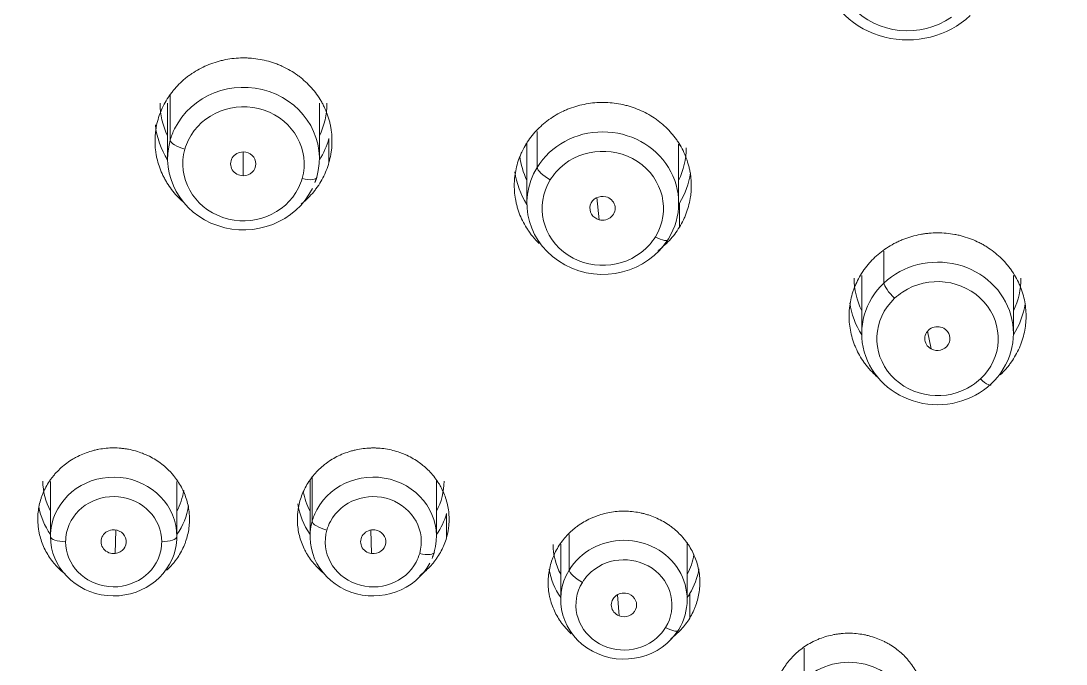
# Model space of a CAD drawing. Extents: x 3349 to 5808, y -3 to 827.
# Drawn here: x 3864.27 to 3880.8, y 541.51 to 551.68 of the extents above; entities that cross this region are included whole.
import ezdxf

# ---------------------------------------------------------------- set-up
doc = ezdxf.new("R2010")
doc.units = 0
doc.header["$LTSCALE"] = 4
doc.header["$MEASUREMENT"] = 0
doc.layers.get('0').update_dxf_attribs({"linetype": 'CONTINUOUS'})
doc.layers.add('1', color=7, linetype='CONTINUOUS')

msp = doc.modelspace()

# ---------------------------------------------------------------- linework, layer by layer
at = {"color": 7, "ltscale": 0.5}
msp.add_ellipse((3868.108, 529.628), major_axis=(-47.422, 0), ratio=0.896694, start_param=1.587359, end_param=7.826525, dxfattribs=at)
at = {"layer": '1', "color": 7, "linetype": 'Continuous', "lineweight": 13}
for p, q in [((3866.632, 549.795), (3866.632, 550.517)), ((3869.143, 549.82), (3869.143, 549.44)), ((3872.436, 549.363), (3872.436, 549.93)), ((3867.787, 549.609), (3867.787, 549.233)), ((3873.381, 548.886), (3873.419, 548.536)), ((3874.687, 548.798), (3874.687, 548.418)), ((3877.923, 547.534), (3877.923, 548.037)), ((3878.61, 546.773), (3878.668, 546.493)), ((3879.761, 546.1), (3879.761, 546.082)), ((3868.878, 544.458), (3868.878, 543.767)), ((3871.003, 543.888), (3871.003, 543.505)), ((3865.763, 543.256), (3865.773, 543.627)), ((3869.807, 543.626), (3869.817, 543.255)), ((3872.944, 543.557), (3872.944, 542.994)), ((3873.707, 542.603), (3873.734, 542.268)), ((3874.85, 542.232), (3874.85, 542.617)), ((3876.66, 541.757), (3876.66, 541.258))]:
    msp.add_line(p, q, dxfattribs=at)
at = {"layer": '1', "color": 7, "linetype": 'Continuous', "lineweight": 18}
for p, q in [((3866.591, 550.379), (3866.591, 549.503)), ((3868.991, 549.503), (3868.991, 550.379)), ((3872.275, 549.748), (3872.275, 548.799)), ((3874.675, 548.799), (3874.675, 549.73)), ((3877.571, 547.653), (3877.571, 546.737)), ((3879.971, 546.737), (3879.971, 547.654)), ((3864.737, 544.396), (3864.737, 543.524)), ((3866.737, 543.524), (3866.737, 544.394)), ((3868.844, 544.415), (3868.844, 543.524)), ((3870.844, 543.524), (3870.844, 544.404)), ((3872.81, 543.405), (3872.81, 542.524)), ((3874.81, 542.524), (3874.81, 543.417))]:
    msp.add_line(p, q, dxfattribs=at)
for centre, major_axis, ratio, start_param, end_param in [((3878.297, 552.697), (-1.4, 0), 0.939693, 5.497787, 8.63938), ((3867.791, 549.503), (-1.2, 0), 0.939693, 2.879793, 5.850757), ((3867.791, 550.379), (1.32, 0), 0.939693, 3.141592, 3.571254), ((3867.791, 550.379), (1.32, 0), 0.939693, 5.853524, 6.283185), ((3867.791, 550.16), (-1.4, 0), 0.939693, 0.09298, 0.541422), ((3873.475, 548.799), (-1.2, 0), 0.939693, 2.617994, 5.759587), ((3867.791, 549.503), (-1.2, 0), 0.939693, 6.021386, 8.99235), ((3867.791, 550.16), (-1.4, 0), 0.939693, 2.600179, 2.879793), ((3873.475, 550.222), (-1.32, 0), 0.939693, 0.395824, 0.429695), ((3873.475, 550.222), (-1.32, 0), 0.939693, 2.711914, 2.736409), ((3873.475, 549.675), (1.32, 0), 0.939693, 5.853507, 6.283169), ((3867.787, 549.421), (0.2, 0), 0.939837, 1.570798, 4.712391), ((3867.787, 549.421), (0.2, 0), 0.939837, 4.712391, 7.853983), ((3873.475, 549.675), (1.32, 0), 0.939693, 3.250649, 3.571287), ((3873.475, 549.456), (-1.4, 0), 0.939693, 0.121933, 0.541368), ((3873.475, 548.799), (-1.2, 0), 0.939693, 5.759587, 8.901179), ((3873.475, 549.456), (-1.4, 0), 0.939693, 2.617994, 3.006144), ((3873.471, 548.718), (0.2, 0), 0.939817, 1.30838, 4.449972), ((3873.471, 548.718), (0.2, 0), 0.939817, 4.449972, 7.591565), ((3878.771, 546.737), (-1.2, 0), 0.939693, 2.356194, 5.497787), ((3878.771, 548.16), (-1.32, 0), 0.939693, 2.711849, 2.732024), ((3878.771, 547.613), (1.32, 0), 0.939693, 3.14156, 3.571271), ((3878.771, 546.737), (-1.2, 0), 0.939693, 5.497787, 8.63938), ((3878.771, 547.613), (1.32, 0), 0.939693, 5.853442, 6.283153), ((3878.771, 547.394), (-1.4, 0), 0.939693, 0.131014, 0.54136), ((3878.771, 547.394), (-1.4, 0), 0.939693, 2.600208, 2.999215), ((3878.768, 546.656), (0.2, 0), 0.939765, 1.046128, 4.187721), ((3878.768, 546.656), (0.2, 0), 0.939765, 4.187721, 7.329313), ((3865.737, 543.524), (-1, 0), 0.939693, 3.141593, 6.078431), ((3869.844, 543.524), (-1, 0), 0.939693, 2.879793, 5.816631), ((3865.737, 544.4), (1.12, 0), 0.939693, 3.141576, 3.608692), ((3869.844, 544.399), (1.12, 0), 0.939693, 5.816037, 6.283153), ((3865.737, 544.4), (1.12, 0), 0.939693, 5.816053, 6.14003), ((3869.844, 544.399), (1.12, 0), 0.939693, 3.296382, 3.608725), ((3865.737, 544.181), (-1.2, 0), 0.939693, 2.555907, 2.989864), ((3869.844, 544.18), (-1.2, 0), 0.939693, 0.121986, 0.58569), ((3865.737, 544.181), (-1.2, 0), 0.939693, 0.16594, 0.585686), ((3869.844, 544.18), (-1.2, 0), 0.939693, 2.555899, 2.879793), ((3865.737, 543.524), (-1, 0), 0.939693, 6.078431, 6.283185), ((3869.844, 543.524), (-1, 0), 0.939693, 6.021386, 8.958224), ((3865.737, 543.524), (-1, 0), 0.939693, 0, 2.936838), ((3865.737, 543.442), (-0.2, 0), 0.939727, 4.843199, 7.984795), ((3865.737, 543.442), (-0.2, 0), 0.939727, 1.70161, 4.843199), ((3865.737, 543.524), (-1, 0), 0.939693, 2.936838, 3.141593), ((3869.844, 543.441), (0.2, 0), 0.939727, 1.439647, 4.581244), ((3869.844, 543.441), (0.2, 0), 0.939727, 4.581244, 7.722833), ((3873.81, 542.524), (-1, 0), 0.939693, 2.617994, 5.759587), ((3873.81, 543.4), (1.12, 0), 0.939693, 3.141593, 3.608709), ((3873.81, 543.4), (1.12, 0), 0.939693, 5.816021, 6.128708), ((3873.81, 543.181), (-1.2, 0), 0.939693, 0.153512, 0.585678), ((3873.81, 543.181), (-1.2, 0), 0.939693, 2.617994, 2.991712), ((3873.81, 542.524), (-1, 0), 0.939693, 5.759587, 8.901179), ((3873.81, 542.442), (0.2, 0), 0.939718, 1.17771, 4.319307), ((3873.81, 542.442), (0.2, 0), 0.939718, 4.319307, 7.460895), ((3873.81, 543.181), (-1.2, 0), 0.939693, 2.555899, 2.617994), ((3877.367, 540.594), (-1, 0), 0.939693, 2.356194, 5.497787)]:
    msp.add_ellipse(centre, major_axis=major_axis, ratio=ratio, start_param=start_param, end_param=end_param, dxfattribs=at)
at = {"layer": '1', "color": 7, "linetype": 'Continuous', "lineweight": 13}
for centre, major_axis, ratio, start_param, end_param in [((3878.297, 552.615), (-1.16, 0), 0.939693, 5.497787, 8.493126), ((3867.791, 549.421), (-0.96, 0), 0.939693, 2.879793, 5.850757), ((3867.791, 549.503), (-1.2, 0), 0.939693, 5.850757, 6.021386), ((3866.864, 549.737), (0.231, -0.066), 0.330366, 3.235518, 4.806314), ((3867.791, 549.421), (-0.96, 0), 0.939693, 5.850757, 6.021386), ((3867.791, 549.421), (-0.96, 0), 0.939693, 6.021386, 8.99235), ((3873.475, 548.717), (-0.96, 0), 0.939693, 2.617994, 5.588958), ((3872.644, 549.25), (0.204, -0.126), 0.296198, 3.321608, 4.892404), ((3873.475, 548.717), (-0.96, 0), 0.939693, 5.588958, 5.759587), ((3867.791, 549.421), (-0.96, 0), 0.939693, 2.709164, 2.879793), ((3868.718, 549.27), (-0.231, 0.066), 0.330366, 1.664722, 3.235518), ((3873.475, 548.717), (-0.96, 0), 0.939693, 5.759587, 8.73055), ((3873.475, 548.717), (-0.96, 0), 0.939693, 2.447365, 2.617994), ((3874.306, 548.348), (-0.204, 0.126), 0.296198, 1.750811, 3.321608), ((3878.771, 546.655), (-0.96, 0), 0.939693, 2.356194, 5.327158), ((3878.092, 547.375), (0.164, -0.175), 0.241845, 3.393492, 4.964288), ((3878.771, 546.655), (-0.96, 0), 0.939693, 5.327158, 5.497787), ((3878.771, 546.655), (-0.96, 0), 0.939693, 5.497787, 8.468751), ((3878.771, 546.655), (-0.96, 0), 0.939693, 2.185566, 2.356194), ((3879.45, 546.099), (-0.164, 0.175), 0.241845, 1.822695, 3.393492), ((3865.737, 543.442), (-0.76, 0), 0.939693, 3.141593, 6.078431), ((3869.844, 543.441), (-0.76, 0), 0.939693, 2.879793, 5.816631), ((3869.844, 543.524), (-1, 0), 0.939693, 5.816631, 6.021386), ((3869.109, 543.708), (-0.231, 0.066), 0.330366, 0.093925, 1.664722), ((3869.844, 543.441), (-0.76, 0), 0.939693, 5.816631, 6.021386), ((3864.977, 543.524), (-0.24, 0), 0.34202, 0, 1.570796), ((3865.737, 543.442), (-0.76, 0), 0.939693, 6.078431, 6.283185), ((3866.497, 543.524), (0.24, 0), 0.34202, 4.712389, 6.283185), ((3869.844, 543.441), (-0.76, 0), 0.939693, 6.021386, 8.958224), ((3865.737, 543.442), (-0.76, 0), 0.939693, 0, 2.936838), ((3865.737, 543.442), (-0.76, 0), 0.939693, 2.936838, 3.141593), ((3869.844, 543.441), (-0.76, 0), 0.939693, 2.675039, 2.879793), ((3870.578, 543.339), (0.231, -0.066), 0.330366, 4.806314, 6.377111), ((3873.81, 542.442), (-0.76, 0), 0.939693, 2.617994, 5.554832), ((3873.152, 542.881), (-0.204, 0.126), 0.296198, 0.180015, 1.750811), ((3873.81, 542.442), (-0.76, 0), 0.939693, 5.554832, 5.759587), ((3873.81, 542.442), (-0.76, 0), 0.939693, 5.759587, 8.696424), ((3873.81, 542.442), (-0.76, 0), 0.939693, 2.413239, 2.617994), ((3874.469, 542.167), (0.204, -0.126), 0.296198, 4.892404, 6.4632)]:
    msp.add_ellipse(centre, major_axis=major_axis, ratio=ratio, start_param=start_param, end_param=end_param, dxfattribs=at)
at = {"layer": '1', "color": 7, "linetype": 'Continuous', "lineweight": 18}
for points, knots in [([(3867.787, 577.688), (3866.647, 577.688), (3865.515, 577.653), (3863.272, 577.515), (3862.162, 577.412), (3858.869, 577.008), (3856.725, 576.611), (3852.571, 575.59), (3850.561, 574.967), (3847.66, 573.886), (3846.713, 573.501), (3844.859, 572.687), (3843.952, 572.258), (3841.296, 570.908), (3839.611, 569.926), (3836.42, 567.83), (3834.915, 566.716), (3832.091, 564.386), (3830.771, 563.17), (3828.317, 560.663), (3827.183, 559.372), (3825.096, 556.742), (3824.143, 555.404), (3822.412, 552.702), (3821.632, 551.339), (3820.237, 548.61), (3819.622, 547.243), (3818.545, 544.523), (3818.083, 543.17), (3817.299, 540.493), (3816.978, 539.169), (3816.461, 536.563), (3816.264, 535.281), (3815.98, 532.77), (3815.892, 531.541), (3815.811, 529.142), (3815.818, 527.973), (3815.916, 525.699), (3816.007, 524.595), (3816.256, 522.458), (3816.414, 521.425), (3816.785, 519.431), (3816.998, 518.47), (3817.466, 516.623), (3817.722, 515.737), (3818.261, 514.038), (3818.545, 513.225), (3819.13, 511.673), (3819.431, 510.933), (3820.04, 509.523), (3820.348, 508.854), (3820.961, 507.583), (3821.267, 506.982), (3821.868, 505.845), (3822.163, 505.31), (3822.737, 504.302), (3823.015, 503.83), (3823.547, 502.945), (3823.802, 502.533), (3824.284, 501.767), (3824.511, 501.413), (3825.146, 500.434), (3825.509, 499.894), (3825.951, 499.247), (3826.081, 499.059), (3826.25, 498.816), (3826.302, 498.742), (3826.373, 498.641), (3826.407, 498.593), (3826.444, 498.541), (3826.461, 498.516), (3826.47, 498.504), (3826.474, 498.498), (3826.476, 498.495), (3826.477, 498.494), (3826.477, 498.493), (3826.478, 498.493), (3826.478, 498.492), (3826.478, 498.492), (3826.478, 498.492), (3826.478, 498.492), (3826.478, 498.492), (3827.078, 497.644), (3827.7, 496.803), (3828.999, 495.145), (3829.675, 494.328), (3830.726, 493.122), (3831.082, 492.724), (3831.807, 491.933), (3832.175, 491.541), (3833.296, 490.377), (3834.063, 489.615), (3835.223, 488.48), (3835.611, 488.103), (3836.388, 487.348), (3836.776, 486.97), (3837.939, 485.83), (3838.712, 485.064), (3840.242, 483.506), (3840.999, 482.715), (3842.486, 481.1), (3843.217, 480.275), (3844.636, 478.582), (3845.326, 477.714), (3846.647, 475.926), (3847.279, 475.006), (3848.171, 473.584), (3848.459, 473.103), (3849.014, 472.126), (3849.281, 471.631), (3850.053, 470.124), (3850.528, 469.093), (3851.177, 467.513), (3851.383, 466.981), (3851.774, 465.906), (3851.96, 465.363), (3852.487, 463.722), (3852.799, 462.61), (3853.355, 460.359), (3853.598, 459.219), (3854.023, 456.919), (3854.205, 455.759), (3854.521, 453.422), (3854.655, 452.245), (3854.885, 449.88), (3854.982, 448.691), (3855.086, 447.198), (3855.109, 446.862), (3855.131, 446.52), (3855.133, 446.478), (3855.134, 446.469), (3855.134, 446.464), (3855.135, 446.449), (3855.137, 446.42), (3855.144, 446.313), (3855.159, 446.059), (3855.211, 445.197), (3855.253, 444.404), (3855.346, 442.48), (3855.397, 432.158), (3855.485, 429.491), (3855.52, 428.132), (3855.58, 425.364), (3855.605, 423.955), (3855.646, 421.087), (3855.664, 419.628), (3855.695, 416.66), (3855.708, 415.152), (3855.73, 412.085), (3855.74, 410.527), (3855.749, 408.746), (3855.75, 408.523), (3855.751, 408.297), (3855.751, 408.269), (3855.751, 408.264), (3855.751, 408.262), (3855.751, 408.258), (3855.751, 408.249), (3855.751, 408.224), (3855.752, 408.14), (3855.753, 407.942), (3855.756, 407.275), (3855.758, 406.676), (3855.764, 405.252), (3855.767, 404.322), (3855.775, 401.586), (3855.779, 399.837), (3855.785, 396.489), (3855.787, 394.889), (3855.791, 390.315), (3855.792, 387.565), (3855.793, 382.663), (3855.793, 380.511), (3855.793, 378.658)], [0, 0, 0, 0, 0.007812, 0.007812, 0.015625, 0.015625, 0.03125, 0.03125, 0.046875, 0.046875, 0.054687, 0.054687, 0.0625, 0.0625, 0.078125, 0.078125, 0.09375, 0.09375, 0.109375, 0.109375, 0.125, 0.125, 0.140625, 0.140625, 0.15625, 0.15625, 0.171875, 0.171875, 0.1875, 0.1875, 0.203125, 0.203125, 0.21875, 0.21875, 0.234375, 0.234375, 0.25, 0.25, 0.265625, 0.265625, 0.28125, 0.28125, 0.296875, 0.296875, 0.3125, 0.3125, 0.328125, 0.328125, 0.34375, 0.34375, 0.359375, 0.359375, 0.375, 0.375, 0.390625, 0.390625, 0.40625, 0.40625, 0.421875, 0.421875, 0.4375, 0.4375, 0.46875, 0.46875, 0.484375, 0.484375, 0.492187, 0.492187, 0.496094, 0.498047, 0.499023, 0.499512, 0.499756, 0.499878, 0.499939, 0.499969, 0.499985, 0.499992, 0.499996, 0.499998, 0.499998, 0.5, 0.5, 0.515625, 0.515625, 0.53125, 0.53125, 0.539062, 0.539062, 0.546875, 0.546875, 0.5625, 0.5625, 0.570312, 0.570312, 0.578125, 0.578125, 0.59375, 0.59375, 0.609375, 0.609375, 0.625, 0.625, 0.640625, 0.640625, 0.65625, 0.65625, 0.664062, 0.664062, 0.671875, 0.671875, 0.6875, 0.6875, 0.695312, 0.695312, 0.703125, 0.703125, 0.71875, 0.71875, 0.734375, 0.734375, 0.75, 0.75, 0.765625, 0.765625, 0.78125, 0.78125, 0.785156, 0.785645, 0.785706, 0.785706, 0.785767, 0.785767, 0.785889, 0.786133, 0.787109, 0.789062, 0.796875, 0.796875, 0.8125, 0.8125, 0.828125, 0.828125, 0.84375, 0.84375, 0.859375, 0.859375, 0.875, 0.875, 0.890625, 0.890625, 0.892578, 0.892822, 0.892853, 0.892853, 0.892868, 0.892868, 0.892883, 0.892944, 0.893066, 0.893555, 0.894531, 0.898437, 0.898437, 0.90625, 0.90625, 0.921875, 0.921875, 0.9375, 0.9375, 0.96875, 0.96875, 1, 1, 1, 1]), ([(3867.787, 577.688), (3869.502, 577.688), (3871.193, 577.608), (3874.515, 577.302), (3876.146, 577.076), (3879.333, 576.491), (3880.891, 576.133), (3883.922, 575.297), (3885.396, 574.821), (3888.251, 573.765), (3889.632, 573.185), (3892.297, 571.937), (3893.58, 571.269), (3896.045, 569.858), (3897.227, 569.116), (3899.488, 567.571), (3900.566, 566.768), (3902.62, 565.114), (3903.595, 564.264), (3905.444, 562.528), (3906.318, 561.642), (3907.966, 559.846), (3908.74, 558.936), (3910.192, 557.102), (3910.87, 556.178), (3912.136, 554.326), (3912.723, 553.398), (3913.812, 551.548), (3914.314, 550.625), (3915.697, 547.875), (3916.459, 546.066), (3917.71, 542.54), (3918.2, 540.822), (3918.768, 538.337), (3918.929, 537.524), (3919.204, 535.934), (3919.317, 535.158), (3919.501, 533.645), (3919.571, 532.909), (3919.677, 531.481), (3919.711, 530.788), (3919.75, 529.449), (3919.754, 528.802), (3919.737, 527.556), (3919.716, 526.955), (3919.624, 525.222), (3919.524, 524.157), (3919.281, 522.2), (3919.138, 521.309), (3918.841, 519.697), (3918.686, 518.977), (3918.463, 518.023), (3918.389, 517.726), (3918.283, 517.311), (3918.231, 517.112), (3918.173, 516.893), (3918.144, 516.787), (3918.13, 516.735), (3918.123, 516.709), (3918.119, 516.696), (3918.117, 516.689), (3918.117, 516.686), (3918.116, 516.685), (3918.116, 516.684), (3918.116, 516.683), (3918.116, 516.683), (3918.116, 516.683), (3918.116, 516.683), (3918.116, 516.683), (3917.701, 515.17), (3917.216, 513.701), (3916.135, 510.864), (3915.54, 509.496), (3914.583, 507.517), (3914.253, 506.87), (3913.574, 505.598), (3913.226, 504.974), (3912.159, 503.134), (3911.421, 501.952), (3909.922, 499.663), (3909.16, 498.559), (3907.993, 496.969), (3907.6, 496.451), (3906.805, 495.438), (3906.404, 494.943), (3905.189, 493.493), (3904.367, 492.572), (3902.713, 490.816), (3901.88, 489.982), (3900.649, 488.772), (3900.242, 488.376), (3899.437, 487.594), (3899.04, 487.208), (3897.866, 486.061), (3897.109, 485.312), (3895.654, 483.839), (3894.955, 483.115), (3893.621, 481.688), (3892.986, 480.986), (3891.784, 479.603), (3891.218, 478.922), (3890.154, 477.584), (3889.657, 476.926), (3888.73, 475.635), (3888.301, 475.001), (3887.706, 474.072), (3887.516, 473.766), (3887.242, 473.311), (3887.153, 473.161), (3887.022, 472.937), (3886.957, 472.825), (3886.883, 472.695), (3886.846, 472.63), (3886.828, 472.598), (3886.819, 472.582), (3886.814, 472.574), (3886.812, 472.57), (3886.811, 472.568), (3886.81, 472.567), (3886.81, 472.566), (3886.81, 472.566), (3886.809, 472.566), (3886.807, 472.562), (3886.781, 472.515), (3886.68, 472.335), (3886.605, 472.201), (3886.411, 471.845), (3886.292, 471.623), (3886.013, 471.086), (3885.853, 470.772), (3885.501, 470.049), (3885.308, 469.639), (3884.899, 468.722), (3884.682, 468.213), (3884.235, 467.094), (3884.006, 466.484), (3883.546, 465.157), (3883.315, 464.442), (3882.863, 462.905), (3882.642, 462.083), (3882.221, 460.335), (3882.02, 459.409), (3881.646, 457.448), (3881.473, 456.413), (3881.158, 454.235), (3881.016, 453.091), (3880.763, 450.695), (3880.653, 449.444), (3880.459, 446.838), (3880.377, 445.484), (3880.237, 442.674), (3880.178, 432.206), (3880.106, 429.948), (3880.084, 429.183), (3880.054, 428.017), (3880.044, 427.625), (3880.031, 427.032), (3880.024, 426.734), (3880.017, 426.385), (3880.013, 426.21), (3880.012, 426.123), (3880.011, 426.079), (3880.01, 426.057), (3880.01, 426.046), (3880.01, 426.04), (3880.01, 426.038), (3880.01, 426.036), (3880.01, 426.036), (3880.01, 426.035), (3880.01, 426.035), (3879.99, 425.043), (3879.97, 423.928), (3879.943, 422.074), (3879.934, 421.426), (3879.917, 420.071), (3879.909, 419.363), (3879.893, 417.887), (3879.885, 417.118), (3879.871, 415.518), (3879.864, 414.686), (3879.845, 412.095), (3879.833, 410.239), (3879.814, 406.286), (3879.807, 404.187), (3879.795, 399.741), (3879.791, 397.393), (3879.787, 393.692), (3879.786, 392.429), (3879.784, 389.84), (3879.783, 388.515), (3879.782, 384.449), (3879.782, 381.615), (3879.782, 378.658)], [0, 0, 0, 0, 0.0125, 0.0125, 0.025, 0.025, 0.0375, 0.0375, 0.05, 0.05, 0.0625, 0.0625, 0.075, 0.075, 0.0875, 0.0875, 0.1, 0.1, 0.1125, 0.1125, 0.125, 0.125, 0.1375, 0.1375, 0.15, 0.15, 0.1625, 0.1625, 0.175, 0.175, 0.2, 0.2, 0.225, 0.225, 0.2375, 0.2375, 0.25, 0.25, 0.2625, 0.2625, 0.275, 0.275, 0.2875, 0.2875, 0.3, 0.3, 0.325, 0.325, 0.35, 0.35, 0.375, 0.375, 0.3875, 0.3875, 0.39375, 0.396875, 0.398437, 0.399219, 0.399609, 0.399805, 0.399902, 0.399951, 0.399976, 0.399988, 0.399994, 0.399997, 0.399998, 0.399998, 0.4, 0.4, 0.4125, 0.4125, 0.425, 0.425, 0.43125, 0.43125, 0.4375, 0.4375, 0.45, 0.45, 0.4625, 0.4625, 0.46875, 0.46875, 0.475, 0.475, 0.4875, 0.4875, 0.5, 0.5, 0.50625, 0.50625, 0.5125, 0.5125, 0.525, 0.525, 0.5375, 0.5375, 0.55, 0.55, 0.5625, 0.5625, 0.575, 0.575, 0.5875, 0.5875, 0.59375, 0.59375, 0.596875, 0.596875, 0.598437, 0.599219, 0.599609, 0.599805, 0.599902, 0.599951, 0.599976, 0.599988, 0.599994, 0.599997, 0.599997, 0.6, 0.6, 0.6125, 0.6125, 0.625, 0.625, 0.6375, 0.6375, 0.65, 0.65, 0.6625, 0.6625, 0.675, 0.675, 0.6875, 0.6875, 0.7, 0.7, 0.7125, 0.7125, 0.725, 0.725, 0.7375, 0.7375, 0.75, 0.75, 0.7625, 0.7625, 0.775, 0.775, 0.7875, 0.7875, 0.79375, 0.79375, 0.796875, 0.796875, 0.798437, 0.799219, 0.799609, 0.799805, 0.799902, 0.799951, 0.799976, 0.799988, 0.799994, 0.799997, 0.799998, 0.799998, 0.8, 0.8, 0.825, 0.825, 0.8375, 0.8375, 0.85, 0.85, 0.8625, 0.8625, 0.875, 0.875, 0.9, 0.9, 0.925, 0.925, 0.95, 0.95, 0.9625, 0.9625, 0.975, 0.975, 1, 1, 1, 1]), ([(3866.439, 550.121), (3866.463, 550.205), (3866.495, 550.285), (3866.556, 550.401), (3866.578, 550.438), (3866.614, 550.493), (3866.627, 550.511), (3866.653, 550.547), (3866.667, 550.565), (3866.737, 550.65), (3866.799, 550.713), (3866.885, 550.784), (3866.902, 550.797), (3866.938, 550.824), (3866.957, 550.837), (3867.013, 550.875), (3867.052, 550.899), (3867.17, 550.963), (3867.253, 550.999), (3867.362, 551.033), (3867.384, 551.04), (3867.429, 551.052), (3867.451, 551.057), (3867.518, 551.072), (3867.608, 551.087), (3867.699, 551.094), (3867.767, 551.097), (3867.79, 551.097), (3867.836, 551.096), (3867.859, 551.095), (3867.974, 551.088), (3868.064, 551.074), (3868.197, 551.041), (3868.24, 551.028), (3868.305, 551.005), (3868.327, 550.997), (3868.369, 550.979), (3868.39, 550.97), (3868.492, 550.923), (3868.57, 550.878), (3868.661, 550.812), (3868.679, 550.799), (3868.714, 550.771), (3868.731, 550.756), (3868.781, 550.712), (3868.813, 550.681), (3868.903, 550.584), (3868.957, 550.514), (3869.015, 550.42), (3869.026, 550.401), (3869.047, 550.363), (3869.057, 550.344), (3869.085, 550.285), (3869.119, 550.205), (3869.144, 550.123), (3869.16, 550.06), (3869.164, 550.038), (3869.173, 549.996), (3869.176, 549.974), (3869.191, 549.867), (3869.194, 549.782), (3869.187, 549.674), (3869.185, 549.653), (3869.18, 549.61), (3869.176, 549.588), (3869.165, 549.524), (3869.155, 549.482), (3869.143, 549.44)], [0, 0, 0, 0, 0.0625, 0.0625, 0.09375, 0.09375, 0.109375, 0.109375, 0.125, 0.125, 0.1875, 0.1875, 0.203125, 0.203125, 0.21875, 0.21875, 0.25, 0.25, 0.3125, 0.3125, 0.328125, 0.328125, 0.34375, 0.34375, 0.375, 0.40625, 0.40625, 0.421875, 0.421875, 0.4375, 0.4375, 0.5, 0.5, 0.53125, 0.53125, 0.546875, 0.546875, 0.5625, 0.5625, 0.625, 0.625, 0.640625, 0.640625, 0.65625, 0.65625, 0.6875, 0.6875, 0.75, 0.75, 0.765625, 0.765625, 0.78125, 0.78125, 0.8125, 0.84375, 0.84375, 0.859375, 0.859375, 0.875, 0.875, 0.9375, 0.9375, 0.953125, 0.953125, 0.96875, 0.96875, 1, 1, 1, 1]), ([(3872.263, 549.734), (3872.309, 549.809), (3872.362, 549.879), (3872.452, 549.976), (3872.484, 550.007), (3872.534, 550.051), (3872.552, 550.065), (3872.587, 550.094), (3872.605, 550.107), (3872.696, 550.173), (3872.773, 550.218), (3872.876, 550.266), (3872.896, 550.275), (3872.939, 550.292), (3872.96, 550.3), (3873.025, 550.323), (3873.069, 550.336), (3873.201, 550.369), (3873.291, 550.384), (3873.406, 550.391), (3873.429, 550.392), (3873.475, 550.392), (3873.498, 550.392), (3873.567, 550.39), (3873.658, 550.383), (3873.747, 550.368), (3873.814, 550.353), (3873.836, 550.348), (3873.881, 550.336), (3873.903, 550.329), (3874.012, 550.295), (3874.095, 550.259), (3874.214, 550.195), (3874.252, 550.171), (3874.308, 550.134), (3874.327, 550.121), (3874.363, 550.094), (3874.381, 550.08), (3874.467, 550.009), (3874.529, 549.946), (3874.599, 549.861), (3874.612, 549.844), (3874.639, 549.808), (3874.651, 549.79), (3874.688, 549.735), (3874.71, 549.697), (3874.771, 549.582), (3874.803, 549.501), (3874.833, 549.397), (3874.838, 549.375), (3874.848, 549.333), (3874.852, 549.312), (3874.864, 549.248), (3874.874, 549.163), (3874.876, 549.077), (3874.874, 549.013), (3874.872, 548.991), (3874.869, 548.948), (3874.866, 548.926), (3874.851, 548.819), (3874.83, 548.736), (3874.794, 548.634), (3874.786, 548.614), (3874.769, 548.573), (3874.76, 548.554), (3874.732, 548.494), (3874.711, 548.455), (3874.687, 548.418)], [0, 0, 0, 0, 0.0625, 0.0625, 0.09375, 0.09375, 0.109375, 0.109375, 0.125, 0.125, 0.1875, 0.1875, 0.203125, 0.203125, 0.21875, 0.21875, 0.25, 0.25, 0.3125, 0.3125, 0.328125, 0.328125, 0.34375, 0.34375, 0.375, 0.40625, 0.40625, 0.421875, 0.421875, 0.4375, 0.4375, 0.5, 0.5, 0.53125, 0.53125, 0.546875, 0.546875, 0.5625, 0.5625, 0.625, 0.625, 0.640625, 0.640625, 0.65625, 0.65625, 0.6875, 0.6875, 0.75, 0.75, 0.765625, 0.765625, 0.78125, 0.78125, 0.8125, 0.84375, 0.84375, 0.859375, 0.859375, 0.875, 0.875, 0.9375, 0.9375, 0.953125, 0.953125, 0.96875, 0.96875, 1, 1, 1, 1]), ([(3866.859, 548.798), (3866.851, 548.805), (3866.843, 548.812), (3866.801, 548.849), (3866.769, 548.88), (3866.679, 548.977), (3866.626, 549.046), (3866.568, 549.14), (3866.557, 549.159), (3866.536, 549.198), (3866.526, 549.217), (3866.497, 549.276), (3866.464, 549.356), (3866.439, 549.438), (3866.423, 549.501), (3866.418, 549.522), (3866.41, 549.565), (3866.406, 549.587), (3866.391, 549.693), (3866.388, 549.779), (3866.396, 549.886), (3866.398, 549.908), (3866.403, 549.951), (3866.406, 549.972), (3866.417, 550.037), (3866.427, 550.079), (3866.439, 550.121)], [0, 0, 0, 0, 0.021614, 0.021614, 0.110558, 0.110558, 0.288446, 0.288446, 0.332918, 0.332918, 0.37739, 0.37739, 0.466335, 0.555279, 0.555279, 0.599751, 0.599751, 0.644223, 0.644223, 0.822112, 0.822112, 0.866584, 0.866584, 0.911056, 0.911056, 1, 1, 1, 1]), ([(3872.469, 548.161), (3872.432, 548.196), (3872.397, 548.234), (3872.351, 548.291), (3872.337, 548.308), (3872.311, 548.344), (3872.299, 548.362), (3872.262, 548.417), (3872.24, 548.455), (3872.179, 548.57), (3872.147, 548.65), (3872.117, 548.755), (3872.112, 548.776), (3872.102, 548.819), (3872.098, 548.84), (3872.086, 548.903), (3872.076, 548.989), (3872.074, 549.074), (3872.076, 549.139), (3872.078, 549.161), (3872.081, 549.204), (3872.084, 549.226), (3872.099, 549.333), (3872.119, 549.416), (3872.156, 549.518), (3872.164, 549.538), (3872.181, 549.578), (3872.19, 549.598), (3872.218, 549.658), (3872.239, 549.696), (3872.263, 549.734)], [0, 0, 0, 0, 0.088215, 0.088215, 0.126206, 0.126206, 0.164197, 0.164197, 0.240179, 0.240179, 0.392144, 0.392144, 0.430135, 0.430135, 0.468126, 0.468126, 0.544108, 0.62009, 0.62009, 0.658081, 0.658081, 0.696072, 0.696072, 0.848036, 0.848036, 0.886027, 0.886027, 0.924018, 0.924018, 1, 1, 1, 1]), ([(3869.143, 549.44), (3869.12, 549.356), (3869.087, 549.275), (3869.027, 549.16), (3869.005, 549.122), (3868.968, 549.067), (3868.956, 549.049), (3868.929, 549.014), (3868.916, 548.996), (3868.846, 548.91), (3868.783, 548.848), (3868.711, 548.788), (3868.706, 548.784), (3868.702, 548.781)], [0, 0, 0, 0, 0.326717, 0.326717, 0.490076, 0.490076, 0.571755, 0.571755, 0.653434, 0.653434, 0.980152, 0.980152, 1, 1, 1, 1]), ([(3874.687, 548.418), (3874.641, 548.343), (3874.588, 548.273), (3874.498, 548.176), (3874.466, 548.145), (3874.416, 548.101), (3874.398, 548.086), (3874.369, 548.063), (3874.358, 548.054), (3874.346, 548.045)], [0, 0, 0, 0, 0.522671, 0.522671, 0.784007, 0.784007, 0.914674, 0.914674, 1, 1, 1, 1]), ([(3877.781, 547.943), (3877.847, 548.005), (3877.917, 548.059), (3878.031, 548.131), (3878.07, 548.153), (3878.131, 548.183), (3878.152, 548.193), (3878.193, 548.212), (3878.214, 548.22), (3878.32, 548.262), (3878.408, 548.286), (3878.52, 548.307), (3878.542, 548.311), (3878.588, 548.318), (3878.611, 548.32), (3878.68, 548.327), (3878.726, 548.329), (3878.863, 548.329), (3878.953, 548.32), (3879.066, 548.299), (3879.089, 548.295), (3879.134, 548.284), (3879.156, 548.278), (3879.221, 548.26), (3879.307, 548.231), (3879.39, 548.194), (3879.451, 548.164), (3879.471, 548.153), (3879.51, 548.131), (3879.53, 548.119), (3879.625, 548.059), (3879.696, 548.004), (3879.793, 547.913), (3879.824, 547.882), (3879.867, 547.831), (3879.882, 547.814), (3879.909, 547.779), (3879.922, 547.762), (3879.986, 547.672), (3880.029, 547.597), (3880.073, 547.497), (3880.081, 547.477), (3880.097, 547.436), (3880.104, 547.416), (3880.124, 547.354), (3880.135, 547.312), (3880.162, 547.186), (3880.171, 547.1), (3880.171, 546.992), (3880.171, 546.97), (3880.168, 546.927), (3880.167, 546.905), (3880.16, 546.841), (3880.147, 546.756), (3880.125, 546.673), (3880.105, 546.611), (3880.097, 546.59), (3880.082, 546.549), (3880.074, 546.529), (3880.03, 546.43), (3879.987, 546.354), (3879.923, 546.264), (3879.91, 546.247), (3879.883, 546.212), (3879.869, 546.195), (3879.825, 546.145), (3879.794, 546.112), (3879.761, 546.082)], [0, 0, 0, 0, 0.0625, 0.0625, 0.09375, 0.09375, 0.109375, 0.109375, 0.125, 0.125, 0.1875, 0.1875, 0.203125, 0.203125, 0.21875, 0.21875, 0.25, 0.25, 0.3125, 0.3125, 0.328125, 0.328125, 0.34375, 0.34375, 0.375, 0.40625, 0.40625, 0.421875, 0.421875, 0.4375, 0.4375, 0.5, 0.5, 0.53125, 0.53125, 0.546875, 0.546875, 0.5625, 0.5625, 0.625, 0.625, 0.640625, 0.640625, 0.65625, 0.65625, 0.6875, 0.6875, 0.75, 0.75, 0.765625, 0.765625, 0.78125, 0.78125, 0.8125, 0.84375, 0.84375, 0.859375, 0.859375, 0.875, 0.875, 0.9375, 0.9375, 0.953125, 0.953125, 0.96875, 0.96875, 1, 1, 1, 1]), ([(3877.821, 546.046), (3877.808, 546.057), (3877.795, 546.069), (3877.75, 546.111), (3877.719, 546.143), (3877.675, 546.193), (3877.661, 546.211), (3877.633, 546.245), (3877.62, 546.263), (3877.556, 546.352), (3877.513, 546.428), (3877.469, 546.528), (3877.461, 546.548), (3877.446, 546.589), (3877.438, 546.609), (3877.418, 546.671), (3877.407, 546.713), (3877.38, 546.839), (3877.371, 546.925), (3877.371, 547.033), (3877.372, 547.055), (3877.374, 547.098), (3877.376, 547.119), (3877.382, 547.184), (3877.396, 547.268), (3877.418, 547.352), (3877.438, 547.414), (3877.445, 547.434), (3877.46, 547.475), (3877.469, 547.496), (3877.513, 547.595), (3877.556, 547.671), (3877.619, 547.76), (3877.632, 547.778), (3877.659, 547.813), (3877.674, 547.83), (3877.718, 547.88), (3877.749, 547.912), (3877.781, 547.943)], [0, 0, 0, 0, 0.024063, 0.024063, 0.085059, 0.085059, 0.115557, 0.115557, 0.146055, 0.146055, 0.268047, 0.268047, 0.298545, 0.298545, 0.329043, 0.329043, 0.390039, 0.390039, 0.512032, 0.512032, 0.54253, 0.54253, 0.573028, 0.573028, 0.634024, 0.69502, 0.69502, 0.725518, 0.725518, 0.756016, 0.756016, 0.878008, 0.878008, 0.908506, 0.908506, 0.939004, 0.939004, 1, 1, 1, 1]), ([(3864.537, 543.798), (3864.537, 543.872), (3864.544, 543.945), (3864.567, 544.054), (3864.577, 544.089), (3864.594, 544.142), (3864.6, 544.16), (3864.613, 544.195), (3864.621, 544.212), (3864.658, 544.298), (3864.695, 544.363), (3864.749, 544.439), (3864.761, 544.454), (3864.784, 544.484), (3864.796, 544.499), (3864.834, 544.542), (3864.86, 544.569), (3864.943, 544.648), (3865.004, 544.694), (3865.086, 544.746), (3865.103, 544.756), (3865.136, 544.775), (3865.154, 544.784), (3865.206, 544.81), (3865.276, 544.842), (3865.35, 544.866), (3865.406, 544.882), (3865.425, 544.887), (3865.464, 544.896), (3865.483, 544.901), (3865.58, 544.919), (3865.658, 544.926), (3865.775, 544.926), (3865.814, 544.924), (3865.873, 544.919), (3865.893, 544.916), (3865.932, 544.911), (3865.951, 544.908), (3866.047, 544.89), (3866.122, 544.869), (3866.213, 544.833), (3866.231, 544.826), (3866.267, 544.81), (3866.285, 544.802), (3866.337, 544.775), (3866.37, 544.756), (3866.468, 544.695), (3866.528, 544.649), (3866.599, 544.583), (3866.612, 544.569), (3866.639, 544.542), (3866.651, 544.528), (3866.689, 544.485), (3866.735, 544.426), (3866.776, 544.363), (3866.813, 544.298), (3866.83, 544.264), (3866.875, 544.162), (3866.898, 544.091), (3866.917, 544.001), (3866.921, 543.983), (3866.926, 543.946), (3866.929, 543.928), (3866.935, 543.872), (3866.937, 543.835), (3866.937, 543.798)], [0, 0, 0, 0, 0.0625, 0.0625, 0.09375, 0.09375, 0.109375, 0.109375, 0.125, 0.125, 0.1875, 0.1875, 0.203125, 0.203125, 0.21875, 0.21875, 0.25, 0.25, 0.3125, 0.3125, 0.328125, 0.328125, 0.34375, 0.34375, 0.375, 0.40625, 0.40625, 0.421875, 0.421875, 0.4375, 0.4375, 0.5, 0.5, 0.53125, 0.53125, 0.546875, 0.546875, 0.5625, 0.5625, 0.625, 0.625, 0.640625, 0.640625, 0.65625, 0.65625, 0.6875, 0.6875, 0.75, 0.75, 0.765625, 0.765625, 0.78125, 0.78125, 0.8125, 0.84375, 0.84375, 0.875, 0.875, 0.9375, 0.9375, 0.953125, 0.953125, 0.96875, 0.96875, 1, 1, 1, 1]), ([(3868.684, 544.089), (3868.705, 544.161), (3868.733, 544.23), (3868.785, 544.329), (3868.804, 544.361), (3868.835, 544.408), (3868.846, 544.424), (3868.868, 544.454), (3868.88, 544.469), (3868.94, 544.543), (3868.993, 544.596), (3869.067, 544.657), (3869.082, 544.669), (3869.113, 544.692), (3869.128, 544.703), (3869.177, 544.736), (3869.21, 544.756), (3869.311, 544.811), (3869.383, 544.841), (3869.476, 544.871), (3869.495, 544.877), (3869.533, 544.887), (3869.552, 544.892), (3869.609, 544.904), (3869.686, 544.917), (3869.764, 544.923), (3869.823, 544.925), (3869.843, 544.925), (3869.882, 544.925), (3869.902, 544.924), (3870.001, 544.918), (3870.078, 544.906), (3870.191, 544.878), (3870.229, 544.866), (3870.284, 544.847), (3870.302, 544.84), (3870.339, 544.825), (3870.357, 544.817), (3870.444, 544.776), (3870.511, 544.738), (3870.589, 544.681), (3870.604, 544.67), (3870.634, 544.646), (3870.649, 544.633), (3870.692, 544.595), (3870.72, 544.569), (3870.797, 544.486), (3870.843, 544.426), (3870.892, 544.346), (3870.902, 544.329), (3870.92, 544.296), (3870.928, 544.28), (3870.953, 544.229), (3870.981, 544.161), (3871.003, 544.09), (3871.021, 544.018), (3871.028, 543.981), (3871.044, 543.871), (3871.046, 543.798), (3871.04, 543.706), (3871.038, 543.688), (3871.034, 543.651), (3871.031, 543.632), (3871.021, 543.577), (3871.013, 543.541), (3871.003, 543.505)], [0, 0, 0, 0, 0.0625, 0.0625, 0.09375, 0.09375, 0.109375, 0.109375, 0.125, 0.125, 0.1875, 0.1875, 0.203125, 0.203125, 0.21875, 0.21875, 0.25, 0.25, 0.3125, 0.3125, 0.328125, 0.328125, 0.34375, 0.34375, 0.375, 0.40625, 0.40625, 0.421875, 0.421875, 0.4375, 0.4375, 0.5, 0.5, 0.53125, 0.53125, 0.546875, 0.546875, 0.5625, 0.5625, 0.625, 0.625, 0.640625, 0.640625, 0.65625, 0.65625, 0.6875, 0.6875, 0.75, 0.75, 0.765625, 0.765625, 0.78125, 0.78125, 0.8125, 0.84375, 0.84375, 0.875, 0.875, 0.9375, 0.9375, 0.953125, 0.953125, 0.96875, 0.96875, 1, 1, 1, 1]), ([(3869.058, 542.944), (3869.046, 542.954), (3869.035, 542.963), (3868.995, 542.998), (3868.968, 543.025), (3868.89, 543.108), (3868.844, 543.167), (3868.795, 543.248), (3868.785, 543.264), (3868.767, 543.297), (3868.759, 543.314), (3868.735, 543.364), (3868.706, 543.433), (3868.684, 543.503), (3868.666, 543.576), (3868.659, 543.612), (3868.644, 543.722), (3868.641, 543.796), (3868.647, 543.888), (3868.649, 543.906), (3868.654, 543.943), (3868.656, 543.961), (3868.666, 544.017), (3868.674, 544.053), (3868.684, 544.089)], [0, 0, 0, 0, 0.033986, 0.033986, 0.121806, 0.121806, 0.297444, 0.297444, 0.341354, 0.341354, 0.385264, 0.385264, 0.473083, 0.560903, 0.560903, 0.648722, 0.648722, 0.824361, 0.824361, 0.868271, 0.868271, 0.912181, 0.912181, 1, 1, 1, 1]), ([(3872.771, 543.361), (3872.811, 543.425), (3872.856, 543.485), (3872.934, 543.568), (3872.961, 543.595), (3873.004, 543.633), (3873.019, 543.645), (3873.049, 543.669), (3873.064, 543.681), (3873.142, 543.737), (3873.209, 543.776), (3873.297, 543.817), (3873.315, 543.824), (3873.351, 543.839), (3873.369, 543.846), (3873.425, 543.866), (3873.462, 543.877), (3873.575, 543.906), (3873.653, 543.918), (3873.751, 543.924), (3873.771, 543.925), (3873.81, 543.925), (3873.83, 543.925), (3873.889, 543.923), (3873.967, 543.917), (3874.044, 543.904), (3874.101, 543.892), (3874.12, 543.887), (3874.158, 543.877), (3874.177, 543.871), (3874.271, 543.841), (3874.342, 543.811), (3874.444, 543.756), (3874.477, 543.736), (3874.525, 543.704), (3874.541, 543.692), (3874.572, 543.669), (3874.587, 543.657), (3874.66, 543.597), (3874.714, 543.543), (3874.774, 543.47), (3874.785, 543.455), (3874.808, 543.424), (3874.819, 543.409), (3874.85, 543.361), (3874.869, 543.329), (3874.921, 543.23), (3874.949, 543.161), (3874.974, 543.072), (3874.979, 543.053), (3874.987, 543.017), (3874.991, 542.999), (3875.001, 542.945), (3875.01, 542.872), (3875.011, 542.798), (3875.009, 542.724), (3875.005, 542.687), (3874.99, 542.577), (3874.972, 542.505), (3874.941, 542.418), (3874.934, 542.4), (3874.92, 542.366), (3874.912, 542.349), (3874.887, 542.298), (3874.869, 542.265), (3874.85, 542.232)], [0, 0, 0, 0, 0.0625, 0.0625, 0.09375, 0.09375, 0.109375, 0.109375, 0.125, 0.125, 0.1875, 0.1875, 0.203125, 0.203125, 0.21875, 0.21875, 0.25, 0.25, 0.3125, 0.3125, 0.328125, 0.328125, 0.34375, 0.34375, 0.375, 0.40625, 0.40625, 0.421875, 0.421875, 0.4375, 0.4375, 0.5, 0.5, 0.53125, 0.53125, 0.546875, 0.546875, 0.5625, 0.5625, 0.625, 0.625, 0.640625, 0.640625, 0.65625, 0.65625, 0.6875, 0.6875, 0.75, 0.75, 0.765625, 0.765625, 0.78125, 0.78125, 0.8125, 0.84375, 0.84375, 0.875, 0.875, 0.9375, 0.9375, 0.953125, 0.953125, 0.96875, 0.96875, 1, 1, 1, 1]), ([(3864.968, 542.931), (3864.94, 542.953), (3864.914, 542.975), (3864.875, 543.012), (3864.861, 543.026), (3864.835, 543.053), (3864.822, 543.067), (3864.784, 543.11), (3864.738, 543.169), (3864.698, 543.232), (3864.66, 543.297), (3864.643, 543.331), (3864.598, 543.434), (3864.575, 543.504), (3864.556, 543.594), (3864.553, 543.612), (3864.547, 543.649), (3864.544, 543.667), (3864.539, 543.723), (3864.537, 543.76), (3864.537, 543.798)], [0, 0, 0, 0, 0.101628, 0.101628, 0.157777, 0.157777, 0.213925, 0.213925, 0.326221, 0.438518, 0.438518, 0.550814, 0.550814, 0.775407, 0.775407, 0.831555, 0.831555, 0.887704, 0.887704, 1, 1, 1, 1]), ([(3866.937, 543.798), (3866.937, 543.723), (3866.929, 543.65), (3866.906, 543.542), (3866.896, 543.506), (3866.879, 543.453), (3866.873, 543.435), (3866.86, 543.4), (3866.853, 543.383), (3866.815, 543.297), (3866.778, 543.232), (3866.724, 543.156), (3866.713, 543.141), (3866.689, 543.111), (3866.677, 543.096), (3866.639, 543.053), (3866.613, 543.026), (3866.582, 542.996), (3866.578, 542.993), (3866.575, 542.99)], [0, 0, 0, 0, 0.246305, 0.246305, 0.369458, 0.369458, 0.431034, 0.431034, 0.492611, 0.492611, 0.738916, 0.738916, 0.800492, 0.800492, 0.862069, 0.862069, 0.985222, 0.985222, 1, 1, 1, 1]), ([(3871.003, 543.505), (3870.982, 543.433), (3870.954, 543.364), (3870.903, 543.265), (3870.884, 543.233), (3870.852, 543.186), (3870.842, 543.17), (3870.819, 543.139), (3870.807, 543.124), (3870.748, 543.051), (3870.694, 542.997), (3870.62, 542.937), (3870.605, 542.925), (3870.586, 542.91), (3870.581, 542.907), (3870.577, 542.904)], [0, 0, 0, 0, 0.301296, 0.301296, 0.451943, 0.451943, 0.527267, 0.527267, 0.602591, 0.602591, 0.903887, 0.903887, 0.97921, 0.97921, 1, 1, 1, 1]), ([(3872.975, 541.986), (3872.933, 542.025), (3872.895, 542.065), (3872.847, 542.124), (3872.835, 542.139), (3872.813, 542.169), (3872.802, 542.185), (3872.771, 542.232), (3872.752, 542.264), (3872.7, 542.363), (3872.672, 542.432), (3872.646, 542.522), (3872.642, 542.54), (3872.633, 542.576), (3872.63, 542.594), (3872.62, 542.649), (3872.611, 542.722), (3872.61, 542.795), (3872.612, 542.869), (3872.615, 542.907), (3872.631, 543.017), (3872.649, 543.088), (3872.68, 543.176), (3872.687, 543.193), (3872.701, 543.227), (3872.709, 543.245), (3872.733, 543.296), (3872.751, 543.329), (3872.771, 543.361)], [0, 0, 0, 0, 0.110221, 0.110221, 0.147295, 0.147295, 0.18437, 0.18437, 0.258518, 0.258518, 0.406814, 0.406814, 0.443888, 0.443888, 0.480962, 0.480962, 0.555111, 0.629259, 0.629259, 0.703407, 0.703407, 0.851704, 0.851704, 0.888778, 0.888778, 0.925852, 0.925852, 1, 1, 1, 1]), ([(3874.85, 542.232), (3874.81, 542.168), (3874.764, 542.108), (3874.687, 542.025), (3874.66, 541.999), (3874.617, 541.961), (3874.602, 541.948), (3874.574, 541.926), (3874.562, 541.917), (3874.549, 541.907)], [0, 0, 0, 0, 0.511183, 0.511183, 0.766774, 0.766774, 0.894569, 0.894569, 1, 1, 1, 1]), ([(3876.518, 541.663), (3876.574, 541.716), (3876.635, 541.762), (3876.732, 541.824), (3876.766, 541.843), (3876.818, 541.869), (3876.836, 541.877), (3876.872, 541.893), (3876.89, 541.901), (3876.98, 541.936), (3877.055, 541.957), (3877.151, 541.975), (3877.171, 541.979), (3877.21, 541.984), (3877.229, 541.986), (3877.288, 541.992), (3877.328, 541.994), (3877.445, 541.994), (3877.523, 541.986), (3877.62, 541.968), (3877.639, 541.964), (3877.677, 541.955), (3877.696, 541.95), (3877.753, 541.934), (3877.826, 541.909), (3877.897, 541.878), (3877.949, 541.852), (3877.966, 541.843), (3878, 541.824), (3878.017, 541.814), (3878.099, 541.762), (3878.159, 541.716), (3878.242, 541.638), (3878.269, 541.61), (3878.306, 541.567), (3878.319, 541.552), (3878.342, 541.523), (3878.353, 541.508), (3878.408, 541.431), (3878.445, 541.366), (3878.483, 541.281), (3878.49, 541.263), (3878.503, 541.228), (3878.509, 541.211), (3878.526, 541.158), (3878.536, 541.122), (3878.559, 541.014), (3878.567, 540.94), (3878.567, 540.847), (3878.566, 540.829), (3878.564, 540.792), (3878.563, 540.773), (3878.557, 540.718), (3878.546, 540.645), (3878.527, 540.574), (3878.504, 540.503), (3878.491, 540.468), (3878.446, 540.365), (3878.409, 540.3), (3878.354, 540.224), (3878.343, 540.209), (3878.32, 540.179), (3878.308, 540.164), (3878.27, 540.121), (3878.243, 540.093), (3878.215, 540.067)], [0, 0, 0, 0, 0.0625, 0.0625, 0.09375, 0.09375, 0.109375, 0.109375, 0.125, 0.125, 0.1875, 0.1875, 0.203125, 0.203125, 0.21875, 0.21875, 0.25, 0.25, 0.3125, 0.3125, 0.328125, 0.328125, 0.34375, 0.34375, 0.375, 0.40625, 0.40625, 0.421875, 0.421875, 0.4375, 0.4375, 0.5, 0.5, 0.53125, 0.53125, 0.546875, 0.546875, 0.5625, 0.5625, 0.625, 0.625, 0.640625, 0.640625, 0.65625, 0.65625, 0.6875, 0.6875, 0.75, 0.75, 0.765625, 0.765625, 0.78125, 0.78125, 0.8125, 0.84375, 0.84375, 0.875, 0.875, 0.9375, 0.9375, 0.953125, 0.953125, 0.96875, 0.96875, 1, 1, 1, 1]), ([(3876.575, 540.017), (3876.556, 540.033), (3876.537, 540.049), (3876.491, 540.092), (3876.465, 540.12), (3876.427, 540.163), (3876.415, 540.178), (3876.391, 540.207), (3876.38, 540.222), (3876.326, 540.299), (3876.289, 540.364), (3876.251, 540.449), (3876.244, 540.467), (3876.23, 540.502), (3876.224, 540.519), (3876.207, 540.572), (3876.198, 540.608), (3876.175, 540.716), (3876.167, 540.79), (3876.167, 540.883), (3876.167, 540.901), (3876.169, 540.938), (3876.171, 540.957), (3876.176, 541.012), (3876.188, 541.085), (3876.207, 541.156), (3876.229, 541.227), (3876.243, 541.262), (3876.288, 541.365), (3876.325, 541.43), (3876.379, 541.506), (3876.39, 541.521), (3876.414, 541.551), (3876.426, 541.566), (3876.464, 541.609), (3876.49, 541.637), (3876.518, 541.663)], [0, 0, 0, 0, 0.039501, 0.039501, 0.099532, 0.099532, 0.129547, 0.129547, 0.159563, 0.159563, 0.279625, 0.279625, 0.309641, 0.309641, 0.339657, 0.339657, 0.399688, 0.399688, 0.51975, 0.51975, 0.549766, 0.549766, 0.579782, 0.579782, 0.639813, 0.699844, 0.699844, 0.759875, 0.759875, 0.879938, 0.879938, 0.909953, 0.909953, 0.939969, 0.939969, 1, 1, 1, 1])]:
    msp.add_open_spline(points, degree=3, knots=knots, dxfattribs=at)
at = {"layer": '1', "color": 7, "linetype": 'Continuous', "lineweight": 13}
for points, knots in [([(3856.243, 378.657), (3856.244, 379.076), (3856.252, 381.175), (3856.263, 384.79), (3856.276, 389.37), (3856.285, 393.539), (3856.29, 397.344), (3856.293, 400.81), (3856.292, 403.96), (3856.288, 406.866), (3856.282, 409.65), (3856.272, 412.425), (3856.258, 415.229), (3856.24, 418.032), (3856.216, 420.829), (3856.185, 423.701), (3856.138, 426.779), (3856.065, 430.144), (3855.948, 442.769), (3855.768, 446.455), (3855.513, 449.996), (3855.185, 453.245), (3854.787, 456.167), (3854.327, 458.792), (3853.814, 461.149), (3853.262, 463.259), (3852.683, 465.152), (3852.076, 466.884), (3851.421, 468.532), (3850.696, 470.153), (3849.897, 471.749), (3849.031, 473.299), (3848.087, 474.822), (3847.026, 476.381), (3845.799, 478.03), (3844.402, 479.759), (3842.891, 481.494), (3841.363, 483.145), (3839.903, 484.653), (3838.553, 486.005), (3837.32, 487.217), (3836.199, 488.305), (3835.186, 489.289), (3834.272, 490.188), (3833.435, 491.027), (3832.645, 491.844), (3831.866, 492.678), (3831.067, 493.564), (3830.229, 494.533), (3829.346, 495.6), (3828.427, 496.77), (3827.474, 498.051), (3826.48, 499.46), (3825.431, 501.025), (3824.316, 502.772), (3823.142, 504.733), (3821.946, 506.915), (3820.809, 509.247), (3819.817, 511.573), (3819.017, 513.744), (3818.397, 515.693), (3817.922, 517.432), (3817.558, 518.988), (3817.281, 520.381), (3817.071, 521.631), (3816.911, 522.763), (3816.788, 523.81), (3816.693, 524.815), (3816.62, 525.831), (3816.567, 526.918), (3816.538, 528.124), (3816.545, 529.466), (3816.596, 530.887), (3816.691, 532.29), (3816.82, 533.604), (3816.974, 534.833), (3817.155, 536.029), (3817.373, 537.249), (3817.641, 538.54), (3817.974, 539.935), (3818.39, 541.453), (3818.908, 543.103), (3819.546, 544.888), (3820.332, 546.817), (3821.297, 548.901), (3822.484, 551.153), (3823.943, 553.58), (3825.735, 556.181), (3827.909, 558.912), (3830.445, 561.646), (3833.204, 564.194), (3835.985, 566.405), (3838.636, 568.238), (3841.105, 569.737), (3843.392, 570.968), (3845.505, 571.98), (3847.449, 572.811), (3849.233, 573.496), (3850.879, 574.065), (3852.406, 574.54), (3853.82, 574.936), (3855.123, 575.264), (3856.318, 575.536), (3857.414, 575.76), (3858.419, 575.945), (3859.34, 576.097), (3860.183, 576.222), (3860.955, 576.325), (3861.66, 576.409), (3862.305, 576.478), (3862.896, 576.535), (3863.437, 576.58), (3863.932, 576.618), (3864.386, 576.648), (3864.801, 576.672), (3865.18, 576.691), (3865.524, 576.707), (3865.837, 576.719), (3866.12, 576.728), (3866.377, 576.735), (3866.608, 576.741), (3866.815, 576.745), (3866.999, 576.748), (3867.166, 576.75), (3867.323, 576.751), (3867.478, 576.752), (3867.632, 576.753), (3867.735, 576.753), (3867.787, 576.753)], [0, 0, 0, 0, 0.005332, 0.026657, 0.045928, 0.063518, 0.079622, 0.09428, 0.107542, 0.119646, 0.131211, 0.142915, 0.154909, 0.166846, 0.178543, 0.190457, 0.203359, 0.217671, 0.233236, 0.249287, 0.264578, 0.278367, 0.2908, 0.302077, 0.312278, 0.321501, 0.329846, 0.3375, 0.344906, 0.35249, 0.3602, 0.367734, 0.375218, 0.383151, 0.391929, 0.401614, 0.411732, 0.421533, 0.43059, 0.438792, 0.446183, 0.452884, 0.458958, 0.464444, 0.469493, 0.474346, 0.479239, 0.484381, 0.489946, 0.496016, 0.502549, 0.509528, 0.51707, 0.525338, 0.53446, 0.544553, 0.555725, 0.567644, 0.579257, 0.589655, 0.598767, 0.606828, 0.613996, 0.620369, 0.626055, 0.631169, 0.635861, 0.640339, 0.644857, 0.64969, 0.655098, 0.661237, 0.667901, 0.67441, 0.680321, 0.685819, 0.691204, 0.696728, 0.702624, 0.709068, 0.716154, 0.723922, 0.732423, 0.741735, 0.751978, 0.7633, 0.77586, 0.789833, 0.805359, 0.822162, 0.839063, 0.854695, 0.868637, 0.881052, 0.892202, 0.902275, 0.911323, 0.919459, 0.926876, 0.933712, 0.93999, 0.945713, 0.950929, 0.955689, 0.960034, 0.964003, 0.967625, 0.970931, 0.973947, 0.976701, 0.979221, 0.981527, 0.983638, 0.98557, 0.987336, 0.988946, 0.99041, 0.991737, 0.992939, 0.994031, 0.995018, 0.995896, 0.996668, 0.997366, 0.998029, 0.998682, 0.999334, 1, 1, 1, 1]), ([(3867.787, 576.753), (3867.839, 576.753), (3867.944, 576.753), (3868.103, 576.752), (3868.262, 576.751), (3868.418, 576.75), (3868.572, 576.748), (3868.731, 576.745), (3868.896, 576.742), (3869.076, 576.738), (3869.273, 576.733), (3869.49, 576.727), (3869.728, 576.719), (3869.987, 576.709), (3870.268, 576.697), (3870.572, 576.683), (3870.903, 576.665), (3871.262, 576.643), (3871.65, 576.617), (3872.069, 576.586), (3872.522, 576.548), (3873.009, 576.504), (3873.534, 576.451), (3874.099, 576.388), (3874.708, 576.313), (3875.365, 576.226), (3876.072, 576.122), (3876.834, 575.999), (3877.656, 575.854), (3878.54, 575.684), (3879.492, 575.483), (3880.516, 575.248), (3881.615, 574.971), (3882.796, 574.646), (3884.064, 574.265), (3885.422, 573.819), (3886.87, 573.298), (3888.41, 572.692), (3890.046, 571.985), (3891.792, 571.157), (3893.662, 570.181), (3895.66, 569.029), (3897.784, 567.668), (3900.034, 566.058), (3902.409, 564.146), (3904.892, 561.871), (3907.403, 559.219), (3909.774, 556.288), (3911.836, 553.284), (3913.515, 550.406), (3914.835, 547.754), (3915.859, 545.344), (3916.652, 543.165), (3917.263, 541.197), (3917.735, 539.413), (3918.097, 537.793), (3918.372, 536.324), (3918.581, 534.986), (3918.74, 533.74), (3918.862, 532.525), (3918.954, 531.295), (3919.012, 530.061), (3919.036, 528.873), (3919.03, 527.757), (3918.998, 526.674), (3918.938, 525.542), (3918.839, 524.301), (3918.687, 522.917), (3918.468, 521.373), (3918.159, 519.649), (3917.73, 517.717), (3917.143, 515.551), (3916.354, 513.136), (3915.33, 510.51), (3914.08, 507.79), (3912.679, 505.149), (3911.238, 502.728), (3909.859, 500.585), (3908.581, 498.715), (3907.398, 497.094), (3906.296, 495.68), (3905.263, 494.432), (3904.294, 493.321), (3903.387, 492.329), (3902.537, 491.434), (3901.719, 490.602), (3900.9, 489.79), (3900.048, 488.956), (3899.133, 488.069), (3898.142, 487.106), (3897.075, 486.057), (3895.933, 484.915), (3894.71, 483.663), (3893.403, 482.278), (3892.022, 480.745), (3890.601, 479.067), (3889.197, 477.276), (3887.892, 475.442), (3886.752, 473.657), (3885.795, 471.97), (3884.974, 470.352), (3884.237, 468.727), (3883.566, 467.064), (3882.968, 465.379), (3882.437, 463.678), (3881.955, 461.916), (3881.508, 460.025), (3881.094, 457.952), (3880.717, 455.67), (3880.384, 453.151), (3880.099, 450.368), (3879.862, 447.29), (3879.675, 443.895), (3879.538, 431.207), (3879.447, 427.41), (3879.39, 423.727), (3879.354, 420.348), (3879.33, 417.295), (3879.312, 414.439), (3879.3, 411.634), (3879.291, 408.816), (3879.285, 406.009), (3879.283, 403.23), (3879.283, 400.422), (3879.285, 397.478), (3879.289, 394.309), (3879.296, 390.868), (3879.305, 387.133), (3879.317, 383.087), (3879.327, 380.227), (3879.332, 378.713), (3879.332, 378.657)], [0, 0, 0, 0, 0.000652, 0.001351, 0.002027, 0.002681, 0.003337, 0.004003, 0.0047, 0.005456, 0.006291, 0.007217, 0.008231, 0.009331, 0.010525, 0.011821, 0.013229, 0.014756, 0.016409, 0.018196, 0.020125, 0.022206, 0.024449, 0.026867, 0.029475, 0.032289, 0.035328, 0.038613, 0.042164, 0.046, 0.050143, 0.054618, 0.059453, 0.064678, 0.070327, 0.076442, 0.083041, 0.090126, 0.097747, 0.106024, 0.115093, 0.12505, 0.135948, 0.147904, 0.161128, 0.175856, 0.192149, 0.209311, 0.225825, 0.240677, 0.253868, 0.265569, 0.275924, 0.28514, 0.293416, 0.300895, 0.307628, 0.313673, 0.319253, 0.324676, 0.330244, 0.335991, 0.341447, 0.346374, 0.351136, 0.356165, 0.361752, 0.368024, 0.37503, 0.382884, 0.391747, 0.401791, 0.413192, 0.425973, 0.439671, 0.453283, 0.465884, 0.477132, 0.487063, 0.495827, 0.503618, 0.510657, 0.517089, 0.522923, 0.528213, 0.53318, 0.538088, 0.54317, 0.548617, 0.554558, 0.561003, 0.567918, 0.575388, 0.583565, 0.592466, 0.601958, 0.611845, 0.621704, 0.630856, 0.63899, 0.646527, 0.65407, 0.661791, 0.669425, 0.676878, 0.684504, 0.692688, 0.701621, 0.711397, 0.722122, 0.733928, 0.746962, 0.761371, 0.777149, 0.793696, 0.80965, 0.823969, 0.836642, 0.848461, 0.86026, 0.872292, 0.884267, 0.895929, 0.907611, 0.919945, 0.933324, 0.947874, 0.963666, 0.980768, 0.999279, 1, 1, 1, 1])]:
    msp.add_open_spline(points, degree=3, knots=knots, dxfattribs=at)
at = {"layer": '1', "color": 7, "linetype": 'Continuous', "lineweight": 18}
for points in [[(3868.92, 549.123), (3868.949, 549.204)], [(3870.775, 543.178), (3870.808, 543.273)]]:
    msp.add_open_spline(points, degree=1, dxfattribs=at)

doc.saveas('drawing.dxf')
